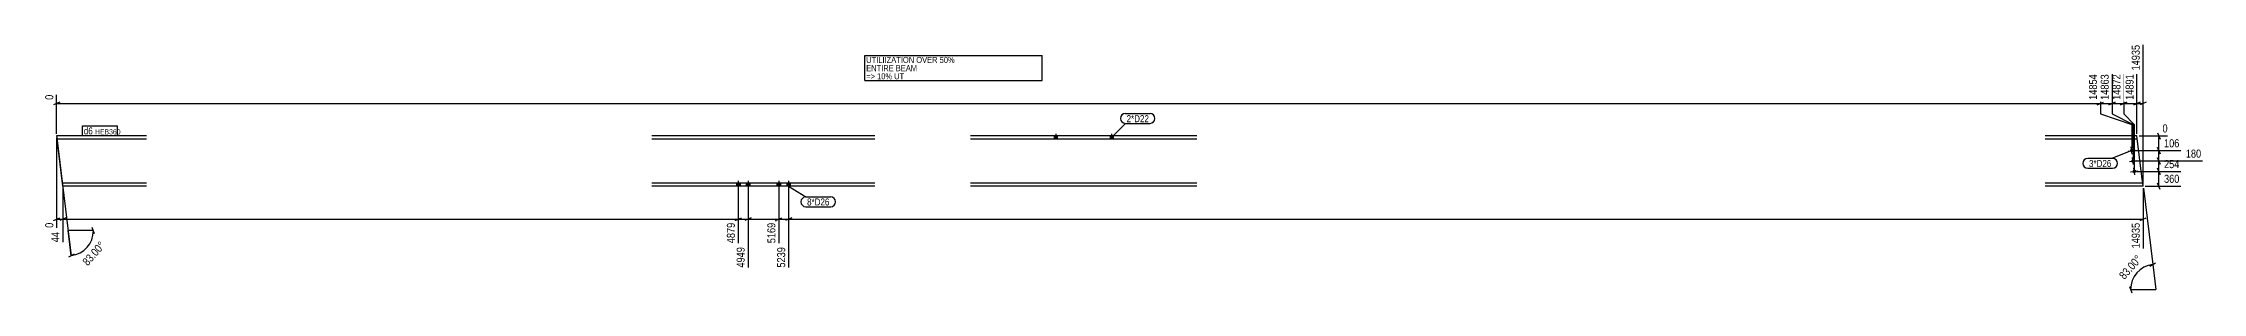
# Model space of a CAD drawing. Header units: millimetres. Extents: x 33 to 40473, y 45 to 1829.
# Drawn here: x 33 to 15491, y 45 to 1829 of the extents above; entities that cross this region are included whole.
import ezdxf

# ---------------------------------------------------------------- set-up
doc = ezdxf.new("R2010")
doc.units = ezdxf.units.MM
doc.linetypes.add('DXK_LINE_DOT2', pattern=[3.9198, 1.9599, -1.9599])
for name, color, linetype in [('MÅLSÆTNING', 7, 'Continuous'), ('STÅL', 7, 'Continuous'), ('TEKST', 7, 'Continuous')]:
    doc.layers.add(name, color=color, linetype=linetype)
doc.styles.add('Arial Narrow', font='ARIALN.TTF', dxfattribs={"height": 0.2})

msp = doc.modelspace()

# ---------------------------------------------------------------- hatches: boundary and pattern name
at = {"layer": 'STÅL', "linetype": 'Continuous'}
for points in [[(7270, 1144), (7292, 1144), (7292, 1167), (7270, 1167)], [(7670, 1144), (7692, 1144), (7692, 1167), (7670, 1167)], [(14970, 1060, -1), (14995, 1063, -1)], [(14979, 985, -1), (15005, 988, -1)], [(4995, 807), (5021, 807), (5021, 829), (4995, 829)], [(4995, 807), (5021, 807), (5021, 829), (4995, 829)], [(5065, 807), (5091, 807), (5091, 829), (5065, 829)], [(5065, 807), (5091, 807), (5091, 829), (5065, 829)], [(5285, 807), (5311, 807), (5311, 829), (5285, 829)], [(5285, 807), (5311, 807), (5311, 829), (5285, 829)], [(5355, 807), (5381, 807), (5381, 829), (5355, 829)], [(5355, 807), (5381, 807), (5381, 829), (5355, 829)], [(14988, 911, -1), (15014, 914, -1)]]:
    msp.add_hatch(color=3, dxfattribs=at).paths.add_polyline_path(points)

# ---------------------------------------------------------------- linework, layer by layer
at = {"layer": 'MÅLSÆTNING', "color": 7, "linetype": 'Continuous'}
for p, q in [((15064, 822), (15064, 1817)), ((14758, 1607), (14758, 1323)), ((14842, 1607), (14842, 1323)), ((14926, 1607), (14926, 1323)), ((15020, 1182), (15020, 1607)), ((152, 1407), (107, 1389)), ((129, 1182), (129, 1460)), ((129, 1398), (14758, 1398)), ((14735, 1389), (14780, 1407)), ((14842, 1398), (14926, 1398)), ((14948, 1407), (14903, 1389)), ((14997, 1389), (15042, 1407)), ((15042, 1407), (14997, 1389)), ((15020, 1398), (15064, 1398)), ((15087, 1407), (15042, 1389)), ((14758, 1323), (14983, 1248)), ((14758, 1323), (14983, 1248)), ((14842, 1323), (14992, 1248)), ((14842, 1323), (14992, 1248)), ((14926, 1323), (15001, 1248)), ((14926, 1323), (15001, 1248)), ((14983, 1248), (14983, 1076)), ((14983, 1248), (14983, 1076)), ((14992, 1248), (14992, 1002)), ((14992, 1248), (14992, 1002)), ((15001, 1248), (15001, 927)), ((15001, 1248), (15001, 927)), ((129, 1152), (129, 509)), ((131, 1152), (234, 310)), ((15168, 1084), (15186, 1039)), ((14998, 1061), (15334, 1061)), ((15007, 987), (15490, 987)), ((15186, 964), (15168, 1009)), ((15168, 935), (15186, 890)), ((15177, 987), (15177, 1061)), ((173, 792), (173, 406)), ((173, 792), (173, 406)), ((15016, 912), (15334, 912)), ((15079, 807), (15334, 807)), ((15186, 784), (15168, 829)), ((15177, 807), (15177, 912)), ((5008, 748), (5008, 399)), ((5078, 748), (5078, 225)), ((5298, 748), (5298, 399)), ((5368, 748), (5368, 225)), ((5368, 748), (5368, 225)), ((107, 562), (152, 580)), ((129, 571), (173, 571)), ((196, 580), (151, 562)), ((196, 580), (151, 562)), ((173, 571), (5008, 571)), ((392, 489), (212, 489)), ((234, 310), (212, 489)), ((401, 467), (383, 512)), ((4986, 562), (5031, 580)), ((4986, 562), (5031, 580)), ((5008, 571), (5078, 571)), ((5101, 580), (5056, 562)), ((5078, 571), (5298, 571)), ((5276, 562), (5321, 580)), ((5391, 580), (5346, 562)), ((5368, 571), (15064, 571)), ((15042, 562), (15087, 580)), ((255, 322), (213, 299)), ((15112, 234), (15154, 258)), ((15133, 246), (15155, 68)), ((14966, 90), (14984, 45)), ((14975, 68), (15155, 68))]:
    msp.add_line(p, q, dxfattribs=at)
for centre, start, end in [((212, 489), 277, 360), ((15155, 68), 97, 180)]:
    msp.add_arc(centre, 180, start, end, dxfattribs=at)
at = {"layer": 'STÅL', "color": 2, "linetype": 'Continuous'}
for p, q in [((773, 1167), (129, 1167)), ((129, 1167), (132, 1144)), ((773, 1144), (132, 1144)), ((168, 846), (132, 1144)), ((5986, 1167), (4390, 1167)), ((5986, 1144), (4390, 1144)), ((8291, 1167), (6670, 1167)), ((8291, 1144), (6670, 1144)), ((15020, 1167), (14362, 1167)), ((15023, 1144), (14362, 1144)), ((15058, 856), (15020, 1167)), ((173, 807), (168, 846)), ((773, 829), (170, 829)), ((773, 807), (173, 807)), ((5986, 829), (4390, 829)), ((5986, 807), (4390, 807)), ((8291, 829), (6670, 829)), ((8291, 807), (6670, 807)), ((15061, 829), (14362, 829)), ((15064, 807), (14362, 807)), ((15061, 829), (15058, 856)), ((15064, 807), (15061, 829))]:
    msp.add_line(p, q, dxfattribs=at)
at = {"layer": 'STÅL', "color": 3, "linetype": 'Continuous'}
for p, q in [((7270, 1167), (7270, 1144)), ((7281, 1180), (7281, 1144)), ((7292, 1167), (7292, 1144)), ((7670, 1167), (7670, 1144)), ((7681, 1180), (7681, 1144)), ((7692, 1167), (7692, 1144)), ((14986, 1035), (14979, 1087)), ((14957, 1058), (15008, 1064)), ((14966, 984), (15018, 990)), ((14995, 961), (14989, 1013)), ((15004, 887), (14998, 938)), ((4995, 829), (4995, 807)), ((4995, 829), (4995, 807)), ((5008, 844), (5008, 739)), ((5008, 844), (5008, 739)), ((5021, 829), (5021, 807)), ((5021, 829), (5021, 807)), ((5065, 829), (5065, 807)), ((5065, 829), (5065, 807)), ((5078, 844), (5078, 739)), ((5078, 844), (5078, 739)), ((5091, 829), (5091, 807)), ((5091, 829), (5091, 807)), ((5285, 829), (5285, 807)), ((5285, 829), (5285, 807)), ((5298, 844), (5298, 739)), ((5298, 844), (5298, 739)), ((5311, 829), (5311, 807)), ((5311, 829), (5311, 807)), ((5355, 829), (5355, 807)), ((5355, 829), (5355, 807)), ((5368, 844), (5368, 739)), ((5368, 844), (5368, 739)), ((5381, 829), (5381, 807)), ((5381, 829), (5381, 807)), ((14975, 909), (15027, 916))]:
    msp.add_line(p, q, dxfattribs=at)
at = {"layer": 'STÅL', "color": 7, "linetype": 'DXK_LINE_DOT2'}
msp.add_line((15061, 829), (15059, 846), dxfattribs=at)

# ---------------------------------------------------------------- wipeouts: each hides what was drawn before it
at = {"color": 0, "linetype": 'Continuous'}
msp.add_wipeout([(6842, 1571), (6842, 1616), (5924, 1616), (5924, 1571)], dxfattribs=at).dxf.layer = 'TEKST'
at = {"color": 0}
for points in [[(7947, 1264), (7947, 1317), (7788, 1317), (7788, 1264)], [(14837, 944), (14837, 997), (14677, 997), (14677, 944)], [(5661, 669), (5661, 721), (5501, 721), (5501, 669)]]:
    msp.add_wipeout(points, dxfattribs=at).dxf.layer = 'TEKST'

# ---------------------------------------------------------------- next in the draw order: wipeouts: each hides what was drawn before it
at = {"color": 0, "linetype": 'Continuous'}
for points, layer in [([(14746, 1619), (14662, 1619), (14662, 1412), (14746, 1412)], 'MÅLSÆTNING'), ([(117, 1472), (33, 1472), (33, 1412), (117, 1412)], 'MÅLSÆTNING'), ([(15335, 1073), (15335, 1157), (15202, 1157), (15202, 1073)], 'MÅLSÆTNING'), ([(161, 491), (77, 491), (77, 394), (161, 394)], 'MÅLSÆTNING'), ([(5286, 557), (5202, 557), (5202, 387), (5286, 387)], 'MÅLSÆTNING'), ([(5066, 383), (4982, 383), (4982, 213), (5066, 213)], 'MÅLSÆTNING'), ([(6927, 1629), (6927, 1674), (5924, 1674), (5924, 1629)], 'TEKST')]:
    msp.add_wipeout(points, dxfattribs=at).dxf.layer = layer
at = {"color": 0}
for points, layer in [([(499, 382), (436, 438), (290, 273), (353, 217)], 'MÅLSÆTNING'), ([(7947, 1264), (7947, 1317), (7788, 1317), (7788, 1264)], 'TEKST'), ([(388, 1177), (388, 1230), (324, 1230), (324, 1177)], 'TEKST'), ([(14837, 944), (14837, 997), (14677, 997), (14677, 944)], 'TEKST'), ([(5661, 669), (5661, 721), (5501, 721), (5501, 669)], 'TEKST')]:
    msp.add_wipeout(points, dxfattribs=at).dxf.layer = layer

# ---------------------------------------------------------------- next in the draw order: linework, layer by layer
at = {"layer": 'MÅLSÆTNING', "color": 7, "linetype": 'Continuous'}
for p, q in [((14819, 1389), (14864, 1407)), ((15035, 1167), (15239, 1167)), ((15168, 1189), (15186, 1144)), ((15186, 1039), (15168, 1084)), ((15177, 1061), (15177, 1167)), ((14998, 1061), (15334, 1061)), ((5008, 748), (5008, 399)), ((5078, 748), (5078, 225)), ((5298, 748), (5298, 399)), ((5276, 562), (5321, 580)), ((5298, 571), (5368, 571)), ((5391, 580), (5346, 562))]:
    msp.add_line(p, q, dxfattribs=at)
at = {"layer": 'TEKST', "color": 7, "linetype": 'Continuous'}
for p, q in [((5915, 1562), (7183, 1562)), ((7681, 1156), (7779, 1255)), ((7779, 1326), (7956, 1326)), ((7779, 1255), (7956, 1255)), ((14668, 1006), (14846, 1006)), ((14668, 935), (14846, 935)), ((14983, 1061), (14846, 1006)), ((5368, 808), (5492, 730)), ((5492, 730), (5670, 730)), ((5492, 660), (5670, 660))]:
    msp.add_line(p, q, dxfattribs=at)
for centre, start, end in [((7779, 1291), 90, 270), ((7956, 1291), 270, 90), ((14668, 970), 90, 270), ((14846, 970), 270, 90), ((5492, 695), 90, 270), ((5670, 695), 270, 90)]:
    msp.add_arc(centre, 35.2, start, end, dxfattribs=at)

# ---------------------------------------------------------------- next in the draw order: texts
at = {"layer": 'MÅLSÆTNING', "color": 3, "linetype": 'Continuous', "style": 'Arial Narrow'}
for s, p in [('14854', (14734, 1424)), ('0', (105, 1424)), ('5169', (5274, 399)), ('4949', (5054, 225))]:
    msp.add_text(s, height=57.3, rotation=90.0002, dxfattribs=at).set_placement(p)
msp.add_text('106', height=57.3, dxfattribs=at).set_placement((15214, 1085))
at = {"layer": 'MÅLSÆTNING', "color": 3, "style": 'Arial Narrow'}
msp.add_text('83.00°', height=57.3, rotation=48.5009, dxfattribs=at).set_placement((352, 234))
at = {"layer": 'TEKST', "color": 3, "style": 'Arial Narrow'}
for s, p in [('2*D22', (7788, 1264)), ('3*D26', (14677, 944)), ('8*D26', (5501, 669))]:
    msp.add_text(s, height=50.1, dxfattribs=at).set_placement(p)

# ---------------------------------------------------------------- next in the draw order: wipeouts: each hides what was drawn before it
at = {"color": 0, "linetype": 'Continuous'}
for points, layer in [([(117, 557), (33, 557), (33, 497), (117, 497)], 'MÅLSÆTNING'), ([(7174, 1688), (7174, 1733), (5924, 1733), (5924, 1688)], 'TEKST')]:
    msp.add_wipeout(points, dxfattribs=at).dxf.layer = layer
at = {"color": 0}
msp.add_wipeout([(388, 1177), (388, 1230), (324, 1230), (324, 1177)], dxfattribs=at).dxf.layer = 'TEKST'

# ---------------------------------------------------------------- next in the draw order: linework, layer by layer
at = {"layer": 'TEKST', "color": 7, "linetype": 'Continuous'}
for p, q in [((5915, 1742), (7183, 1742)), ((5915, 1562), (5915, 1742)), ((7183, 1562), (7183, 1742)), ((315, 1168), (315, 1239))]:
    msp.add_line(p, q, dxfattribs=at)

# ---------------------------------------------------------------- next in the draw order: texts
at = {"layer": 'MÅLSÆTNING', "color": 3, "linetype": 'Continuous', "style": 'Arial Narrow'}
for s, p in [('0', (105, 509)), ('44', (149, 406))]:
    msp.add_text(s, height=57.3, rotation=90.0002, dxfattribs=at).set_placement(p)
at = {"layer": 'TEKST', "color": 3, "linetype": 'Continuous', "style": 'Arial Narrow'}
for s, height, p in [('UTILIIZATION OVER 50%', 42.95, (5924, 1688)), ('=> 10% UT', 42.9, (5924, 1571)), ('ENTIRE BEAM', 42.95, (5924, 1629))]:
    msp.add_text(s, height=height, dxfattribs=at).set_placement(p)

# ---------------------------------------------------------------- next in the draw order: wipeouts: each hides what was drawn before it
at = {"color": 0, "linetype": 'Continuous'}
for points in [[(14914, 1619), (14830, 1619), (14830, 1412), (14914, 1412)], [(15251, 1179), (15251, 1263), (15191, 1263), (15191, 1179)], [(15335, 924), (15335, 1008), (15202, 1008), (15202, 924)], [(4996, 557), (4912, 557), (4912, 387), (4996, 387)], [(5356, 383), (5272, 383), (5272, 213), (5356, 213)]]:
    msp.add_wipeout(points, dxfattribs=at).dxf.layer = 'MÅLSÆTNING'
at = {"color": 0}
msp.add_wipeout([(557, 1177), (557, 1215), (404, 1215), (404, 1177)], dxfattribs=at).dxf.layer = 'TEKST'

# ---------------------------------------------------------------- next in the draw order: linework, layer by layer
at = {"layer": 'MÅLSÆTNING', "color": 7, "linetype": 'Continuous'}
for p, q in [((14758, 1607), (14758, 1323)), ((14842, 1607), (14842, 1323)), ((14735, 1389), (14780, 1407)), ((14758, 1398), (14842, 1398)), ((14903, 1389), (14948, 1407)), ((14926, 1398), (15020, 1398)), ((15007, 987), (15490, 987)), ((5101, 580), (5056, 562))]:
    msp.add_line(p, q, dxfattribs=at)

# ---------------------------------------------------------------- next in the draw order: texts
at = {"layer": 'MÅLSÆTNING', "color": 3, "linetype": 'Continuous', "style": 'Arial Narrow'}
for s, p in [('14872', (14902, 1424)), ('4879', (4984, 399)), ('5239', (5344, 225))]:
    msp.add_text(s, height=57.3, rotation=90.0002, dxfattribs=at).set_placement(p)
msp.add_text('0', height=57.3, dxfattribs=at).set_placement((15203, 1191))

# ---------------------------------------------------------------- next in the draw order: wipeouts: each hides what was drawn before it
at = {"color": 0, "linetype": 'Continuous'}
msp.add_wipeout([(15335, 819), (15335, 903), (15202, 903), (15202, 819)], dxfattribs=at).dxf.layer = 'MÅLSÆTNING'
at = {"color": 0}
msp.add_wipeout([(557, 1177), (557, 1215), (404, 1215), (404, 1177)], dxfattribs=at).dxf.layer = 'TEKST'

# ---------------------------------------------------------------- next in the draw order: linework, layer by layer
at = {"layer": 'MÅLSÆTNING', "color": 7, "linetype": 'Continuous'}
for p, q in [((15168, 1009), (15186, 964)), ((15186, 890), (15168, 935)), ((15177, 912), (15177, 987)), ((15016, 912), (15334, 912)), ((15066, 792), (15133, 246))]:
    msp.add_line(p, q, dxfattribs=at)
at = {"layer": 'TEKST', "color": 7, "linetype": 'Continuous'}
for p, q in [((315, 1239), (566, 1239)), ((566, 1168), (566, 1239)), ((315, 1168), (566, 1168))]:
    msp.add_line(p, q, dxfattribs=at)

# ---------------------------------------------------------------- next in the draw order: texts
at = {"layer": 'MÅLSÆTNING', "color": 3, "linetype": 'Continuous', "style": 'Arial Narrow'}
for s, p in [('254', (15214, 936)), ('360', (15214, 831))]:
    msp.add_text(s, height=57.3, dxfattribs=at).set_placement(p)
at = {"layer": 'TEKST', "color": 3, "style": 'Arial Narrow'}
for s, height, p in [('d6', 50.1, (324, 1177)), ('HEB360', 35.8, (404, 1177))]:
    msp.add_text(s, height=height, dxfattribs=at).set_placement(p)

# ---------------------------------------------------------------- next in the draw order: wipeouts: each hides what was drawn before it
at = {"color": 0, "linetype": 'Continuous'}
msp.add_wipeout([(15052, 1829), (14968, 1829), (14968, 1622), (15052, 1622)], dxfattribs=at).dxf.layer = 'MÅLSÆTNING'

# ---------------------------------------------------------------- next in the draw order: linework, layer by layer
at = {"layer": 'MÅLSÆTNING', "color": 7, "linetype": 'Continuous'}
for p, q in [((14926, 1607), (14926, 1323)), ((15020, 1182), (15020, 1607))]:
    msp.add_line(p, q, dxfattribs=at)

# ---------------------------------------------------------------- next in the draw order: texts
at = {"layer": 'MÅLSÆTNING', "color": 3, "linetype": 'Continuous', "style": 'Arial Narrow'}
msp.add_text('14935', height=57.3, rotation=90.0002, dxfattribs=at).set_placement((15040, 1634))

# ---------------------------------------------------------------- next in the draw order: wipeouts: each hides what was drawn before it
at = {"color": 0, "linetype": 'Continuous'}
msp.add_wipeout([(15491, 999), (15491, 1083), (15358, 1083), (15358, 999)], dxfattribs=at).dxf.layer = 'MÅLSÆTNING'
at = {"color": 0}
msp.add_wipeout([(15077, 284), (15014, 339), (14868, 174), (14931, 119)], dxfattribs=at).dxf.layer = 'MÅLSÆTNING'

# ---------------------------------------------------------------- next in the draw order: linework, layer by layer
at = {"layer": 'MÅLSÆTNING', "color": 7, "linetype": 'Continuous'}
msp.add_line((15064, 792), (15064, 362), dxfattribs=at)

# ---------------------------------------------------------------- next in the draw order: texts
at = {"layer": 'MÅLSÆTNING', "color": 3, "linetype": 'Continuous', "style": 'Arial Narrow'}
msp.add_text('180', height=57.3, dxfattribs=at).set_placement((15370, 1011))
at = {"layer": 'MÅLSÆTNING', "color": 3, "style": 'Arial Narrow'}
msp.add_text('83.00°', height=57.3, rotation=48.5009, dxfattribs=at).set_placement((14930, 136))

# ---------------------------------------------------------------- next in the draw order: wipeouts: each hides what was drawn before it
at = {"color": 0, "linetype": 'Continuous'}
msp.add_wipeout([(15008, 1619), (14924, 1619), (14924, 1412), (15008, 1412)], dxfattribs=at).dxf.layer = 'MÅLSÆTNING'

# ---------------------------------------------------------------- next in the draw order: linework, layer by layer
at = {"layer": 'MÅLSÆTNING', "color": 7, "linetype": 'Continuous'}
msp.add_line((14864, 1407), (14819, 1389), dxfattribs=at)

# ---------------------------------------------------------------- next in the draw order: texts
at = {"layer": 'MÅLSÆTNING', "color": 3, "linetype": 'Continuous', "style": 'Arial Narrow'}
msp.add_text('14891', height=57.3, rotation=90.0002, dxfattribs=at).set_placement((14996, 1424))

# ---------------------------------------------------------------- next in the draw order: wipeouts: each hides what was drawn before it
at = {"color": 0, "linetype": 'Continuous'}
msp.add_wipeout([(15052, 557), (14968, 557), (14968, 350), (15052, 350)], dxfattribs=at).dxf.layer = 'MÅLSÆTNING'

# ---------------------------------------------------------------- next in the draw order: texts
at = {"layer": 'MÅLSÆTNING', "color": 3, "linetype": 'Continuous', "style": 'Arial Narrow'}
msp.add_text('14935', height=57.3, rotation=90.0002, dxfattribs=at).set_placement((15040, 362))

# ---------------------------------------------------------------- next in the draw order: wipeouts: each hides what was drawn before it
at = {"color": 0, "linetype": 'Continuous'}
msp.add_wipeout([(14830, 1619), (14746, 1619), (14746, 1412), (14830, 1412)], dxfattribs=at).dxf.layer = 'MÅLSÆTNING'

# ---------------------------------------------------------------- next in the draw order: texts
at = {"layer": 'MÅLSÆTNING', "color": 3, "linetype": 'Continuous', "style": 'Arial Narrow'}
msp.add_text('14863', height=57.3, rotation=90.0002, dxfattribs=at).set_placement((14818, 1424))

doc.saveas('drawing.dxf')
